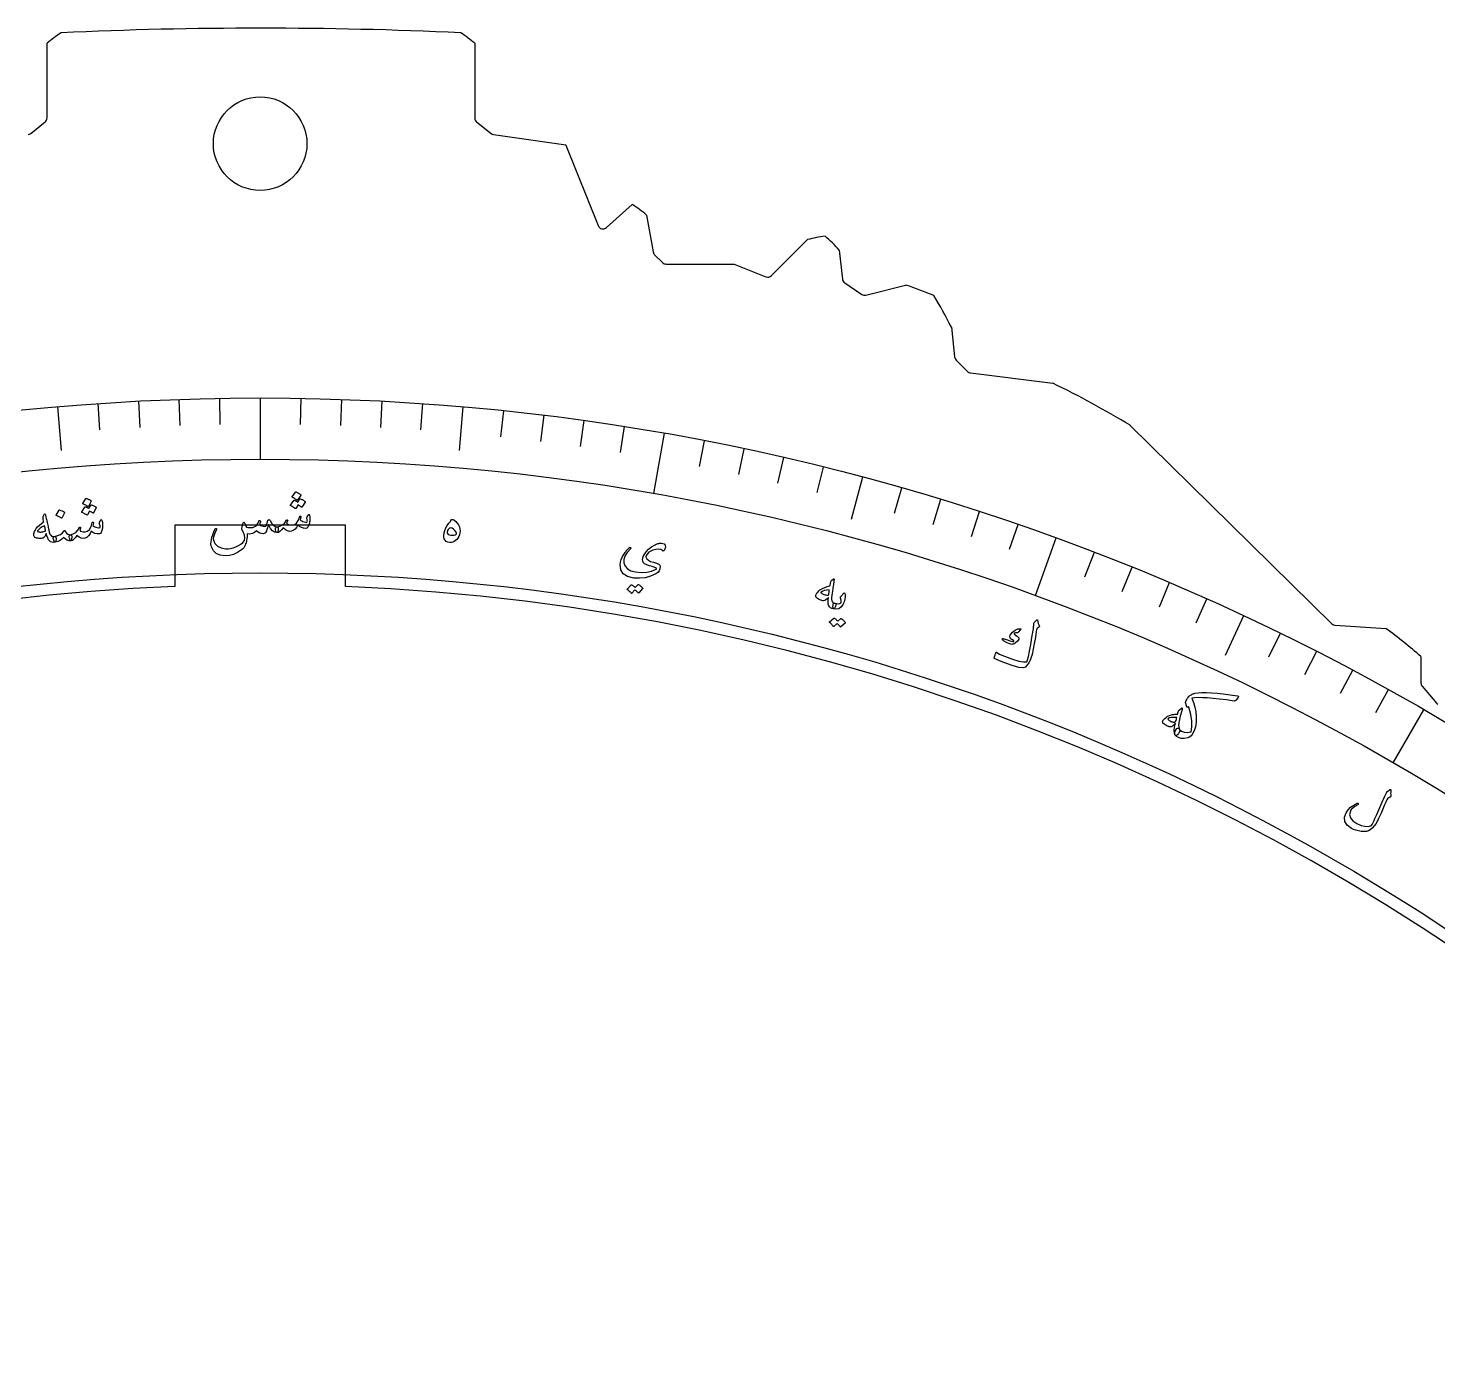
# Model space of a CAD drawing. Header units: millimetres. Extents: x -68 to 68, y -68 to 78.
# Drawn here: x -6.69 to 33.99, y 39.72 to 77.83 of the extents above; entities that cross this region are included whole.
import ezdxf

# ---------------------------------------------------------------- set-up
doc = ezdxf.new("R2010")
doc.units = ezdxf.units.MM
for name, color, linetype in [('CUT_INNER', 6, 'Continuous'), ('CUT_OUTER', 1, 'Continuous'), ('ENGRAVE', 7, 'Continuous'), ('ENGRAVE_FINE', 8, 'Continuous'), ('TEXT', 5, 'Continuous')]:
    doc.layers.add(name, color=color, linetype=linetype)

msp = doc.modelspace()

# ---------------------------------------------------------------- linework, layer by layer
at = {"layer": 'CUT_INNER'}
for points in [[(2.4625, 63.4825), (-2.4625, 63.4825), (-2.4625, 61.7131)], [(2.4625, 61.7131), (2.4625, 63.4825)]]:
    msp.add_lwpolyline(points, dxfattribs=at)
msp.add_circle((0, 74.4952), 1.35, dxfattribs=at)
for centre, radius, start, end in [((0.0001, -0.0002), 61.7624, 92.285139, 12.656461), ((0.0006, 0.0004), 61.7618, 12.656028, 87.715547)]:
    msp.add_arc(centre, radius, start, end, dxfattribs=at)
at = {"layer": 'CUT_OUTER'}
for points in [[(-6.1479, 75.2387), (-6.1479, 77.3876), (-6.1477, 77.3914)], [(6.1923, 77.3914), (6.1925, 77.3876), (6.1925, 75.2387)], [(-6.6215, 74.7873), (-6.2041, 75.1216)], [(6.2487, 75.1216), (6.666, 74.7873)], [(6.7386, 74.7559), (8.8187, 74.4591), (8.8221, 74.4584), (8.8236, 74.4553), (9.7548, 72.1282)], [(9.9937, 72.0719), (10.7412, 72.7362), (10.744, 72.7385)], [(11.1488, 72.4355), (11.1496, 72.4321), (11.3424, 71.3688)], [(14.7586, 70.685), (15.7992, 71.7249), (15.8018, 71.7274)], [(11.3841, 71.2893), (11.6106, 71.0633)], [(16.7115, 71.4237), (16.712, 71.4202), (16.8052, 70.5833)], [(11.7166, 71.0195), (13.674, 71.0195), (13.6775, 71.0193), (13.6808, 71.0181), (14.5969, 70.6518)], [(16.871, 70.4751), (17.3645, 70.1457)], [(17.4842, 70.125), (18.6304, 70.4117), (18.634, 70.4124)], [(19.9488, 69.1989), (19.9494, 69.1953), (20.0444, 68.3407)], [(20.0874, 68.2512), (20.4181, 67.9205)], [(20.5056, 67.8777), (22.8783, 67.5808), (22.8818, 67.5802)], [(25.1072, 66.3665), (25.1098, 66.3642), (30.9341, 60.6398)], [(31.0292, 60.5971), (32.4873, 60.4998), (32.4911, 60.4994)], [(33.5028, 59.6908), (33.5029, 59.6872), (33.5029, 58.9359)], [(33.5377, 58.8399), (33.957, 58.3366), (33.9888, 58.3182)]]:
    msp.add_lwpolyline(points, dxfattribs=at)
for centre, radius, start, end in [((0.0226, -48.6888), 126.5153, 87.388045, 92.611936), ((-3.0181, 73.6409), 4.8848, 123.90469, 129.84369), ((2.6926, 73.1545), 5.4953, 50.44333, 55.71631), ((-6.2979, 75.2387), 0.15, 308.6971, 360), ((6.3424, 75.2387), 0.15, 180, 231.3029), ((-6.7153, 74.9044), 0.15, 278.11991, 308.6971), ((6.7598, 74.9044), 0.15, 231.3029, 261.88009), ((7.8711, 68.4772), 5.1392, 50.37277, 56.01227), ((9.894, 72.184), 0.15, 201.80932, 311.62826), ((17.0803, 66.656), 5.23, 98.50003, 104.14932), ((12.4225, 67.546), 5.782, 42.11697, 47.78867), ((11.49, 71.3955), 0.15, 190.27733, 225.06373), ((11.7166, 71.1695), 0.15, 225.06373, 270), ((14.6526, 70.7911), 0.15, 248.20519, 314.98262), ((16.9543, 70.5999), 0.15, 186.34952, 236.28053), ((16.039, 62.2757), 8.5405, 66.51425, 72.31094), ((17.4478, 70.2705), 0.15, 236.28053, 284.04374), ((10.6854, 64.6406), 10.3242, 26.20062, 31.9811), ((20.1935, 68.3573), 0.15, 186.34485, 225), ((20.5242, 68.0265), 0.15, 225, 262.86714), ((11.0681, 43.2702), 27.0285, 58.70678, 64.0822), ((31.0392, 60.7468), 0.15, 225.49538, 266.18254), ((25.0418, 50.1412), 12.7586, 48.45924, 54.27777), ((33.6529, 58.9359), 0.15, 180, 219.7993)]:
    msp.add_arc(centre, radius, start, end, dxfattribs=at)
at = {"layer": 'ENGRAVE'}
for points in [[(0, 67.1557), (0, 65.3886)], [(-5.853, 66.9002), (-5.743, 65.6428)], [(5.853, 66.9002), (5.743, 65.6428)], [(11.6615, 66.1355), (11.3546, 64.3952)], [(17.3812, 64.8675), (17.0545, 63.6482)], [(22.9686, 63.1058), (22.3642, 61.4452)], [(28.3812, 60.8638), (27.8478, 59.7198)], [(33.5779, 58.1586), (32.6943, 56.6282)]]:
    msp.add_lwpolyline(points, dxfattribs=at)
for radius in [67.1557, 65.3886, 62.1068]:
    msp.add_circle((0, 0), radius, dxfattribs=at)
at = {"layer": 'ENGRAVE_FINE'}
for points in [[(-1.172, 67.1455), (-1.1588, 66.3883)], [(1.172, 67.1455), (1.1588, 66.3883)], [(-4.6845, 66.9922), (-4.6317, 66.2367)], [(-3.5147, 67.0637), (-3.475, 66.3074)], [(-2.3437, 67.1148), (-2.3173, 66.358)], [(2.3437, 67.1148), (2.3173, 66.358)], [(3.5147, 67.0637), (3.475, 66.3074)], [(4.6845, 66.9922), (4.6317, 66.2367)], [(7.0197, 66.7879), (6.9405, 66.0347)], [(8.1842, 66.6552), (8.0919, 65.9035)], [(9.3463, 66.5022), (9.2409, 65.7522)], [(10.5055, 66.329), (10.387, 65.5809)], [(12.8139, 65.9219), (12.6694, 65.1785)], [(13.9625, 65.6882), (13.805, 64.9474)], [(15.1068, 65.4346), (14.9364, 64.6966)], [(16.2464, 65.1609), (16.0632, 64.4261)], [(18.5106, 64.5543), (18.3019, 63.8262)], [(19.6344, 64.2214), (19.413, 63.4971)], [(20.7523, 63.8689), (20.5182, 63.1486)], [(21.8638, 63.497), (21.6172, 62.7809)], [(24.0665, 62.6953), (23.7951, 61.9882)], [(25.157, 62.2657), (24.8733, 61.5635)], [(26.2398, 61.8172), (25.9439, 61.12)], [(27.3147, 61.3498), (27.0067, 60.658)], [(29.4391, 60.3592), (29.1071, 59.6785)], [(30.4881, 59.8362), (30.1442, 59.1614)], [(31.5277, 59.295), (31.1722, 58.6263)], [(32.5578, 58.7357), (32.1906, 58.0733)]]:
    msp.add_lwpolyline(points, dxfattribs=at)
at = {"layer": 'TEXT'}
for points in [[(1.0202, 64.4402), (1.0226, 64.4426), (1.026, 64.4439), (1.0303, 64.4443), (1.0356, 64.4438), (1.0543, 64.4365), (1.0724, 64.4285), (1.0898, 64.4199), (1.1067, 64.4105), (1.1231, 64.4003), (1.1391, 64.3892), (1.1547, 64.3771), (1.1699, 64.3641), (1.1737, 64.3594), (1.1755, 64.355), (1.1754, 64.3509), (1.1734, 64.347), (1.0794, 64.2052), (1.076, 64.2026), (1.0717, 64.2025), (1.0665, 64.2047), (1.0604, 64.2092), (1.0551, 64.2131), (1.0467, 64.2189), (1.0353, 64.2266), (1.0208, 64.2363), (1.003, 64.2479), (0.9816, 64.2615), (0.9567, 64.277), (0.9282, 64.2944), (0.9244, 64.2973), (0.9226, 64.3001), (0.9226, 64.3029), (0.9246, 64.3057)], [(-5.8035, 63.9192), (-5.8013, 63.9218), (-5.7981, 63.9235), (-5.7939, 63.9243), (-5.7886, 63.9244), (-5.7504, 63.9129), (-5.7141, 63.8979), (-5.6796, 63.8794), (-5.6469, 63.8574), (-5.6437, 63.8539), (-5.642, 63.8503), (-5.642, 63.8465), (-5.6437, 63.8425), (-5.7199, 63.6917), (-5.7229, 63.688), (-5.7271, 63.6868), (-5.7325, 63.6881), (-5.739, 63.6919), (-5.7446, 63.6952), (-5.7535, 63.7001), (-5.7657, 63.7065), (-5.7811, 63.7146), (-5.7999, 63.7243), (-5.8225, 63.7355), (-5.8488, 63.7483), (-5.8789, 63.7626), (-5.8829, 63.765), (-5.8851, 63.7677), (-5.8854, 63.7705), (-5.8837, 63.7735)], [(-4.8883, 64.0658), (-4.8861, 64.0683), (-4.8829, 64.07), (-4.8787, 64.0708), (-4.8734, 64.0707), (-4.8542, 64.0652), (-4.8355, 64.0589), (-4.8173, 64.0519), (-4.7997, 64.0441), (-4.7825, 64.0354), (-4.7656, 64.0258), (-4.749, 64.0152), (-4.7327, 64.0036), (-4.7294, 64), (-4.7278, 63.9959), (-4.7279, 63.9916), (-4.7295, 63.9868), (-4.8099, 63.8369), (-4.8122, 63.8349), (-4.8159, 63.8346), (-4.8209, 63.8361), (-4.8272, 63.8394), (-4.8314, 63.8417), (-4.8379, 63.8452), (-4.8468, 63.85), (-4.858, 63.856), (-4.8716, 63.8631), (-4.8875, 63.8713), (-4.9058, 63.8804), (-4.9264, 63.8905), (-4.9846, 63.78), (-4.9877, 63.7771), (-4.9919, 63.7766), (-4.9973, 63.7783), (-5.0038, 63.7823), (-5.0094, 63.7856), (-5.0182, 63.7906), (-5.0303, 63.7972), (-5.0456, 63.8055), (-5.0644, 63.8154), (-5.0868, 63.8268), (-5.113, 63.8399), (-5.1429, 63.8545), (-5.1461, 63.8571), (-5.1476, 63.8598), (-5.1475, 63.8627), (-5.1457, 63.8657), (-5.0636, 64.0086), (-5.0614, 64.0111), (-5.0582, 64.0128), (-5.0539, 64.0136), (-5.0487, 64.0136), (-5.0351, 64.0097), (-5.0215, 64.0055), (-5.0081, 64.0009), (-4.9947, 63.996), (-4.9816, 63.9906), (-4.9688, 63.9845), (-4.9563, 63.9779), (-4.9441, 63.9706)], [(-5.0348, 64.2514), (-5.0326, 64.2539), (-5.0294, 64.2556), (-5.0251, 64.2564), (-5.0199, 64.2563), (-5.0005, 64.2508), (-4.9818, 64.2446), (-4.9636, 64.2376), (-4.9459, 64.2299), (-4.9286, 64.2212), (-4.9117, 64.2117), (-4.895, 64.2011), (-4.8786, 64.1896), (-4.8745, 64.1853), (-4.8722, 64.1811), (-4.8719, 64.1769), (-4.8735, 64.1729), (-4.9538, 64.0229), (-4.957, 64.02), (-4.9612, 64.0194), (-4.9666, 64.0212), (-4.9731, 64.0251), (-4.9788, 64.0285), (-4.9876, 64.0335), (-4.9997, 64.0401), (-5.0151, 64.0484), (-5.0339, 64.0583), (-5.0565, 64.0698), (-5.0827, 64.0828), (-5.1127, 64.0975), (-5.1167, 64.1), (-5.1189, 64.1027), (-5.1191, 64.1055), (-5.1174, 64.1085)], [(1.1486, 64.2417), (1.151, 64.244), (1.1544, 64.2454), (1.1587, 64.2458), (1.1639, 64.2452), (1.1826, 64.2379), (1.2006, 64.2299), (1.218, 64.2212), (1.2348, 64.2118), (1.2511, 64.2016), (1.267, 64.1904), (1.2826, 64.1783), (1.2977, 64.1652), (1.3006, 64.1613), (1.3018, 64.1571), (1.3014, 64.1528), (1.2993, 64.1482), (1.2052, 64.0065), (1.2027, 64.0047), (1.199, 64.0048), (1.1942, 64.0068), (1.1882, 64.0106), (1.1843, 64.0133), (1.1781, 64.0174), (1.1697, 64.023), (1.1591, 64.0301), (1.1462, 64.0384), (1.1311, 64.048), (1.1138, 64.0588), (1.0942, 64.0708), (1.026, 63.9662), (1.0226, 63.9637), (1.0183, 63.9635), (1.0132, 63.9657), (1.0071, 63.9703), (1.0018, 63.9742), (0.9934, 63.98), (0.9821, 63.9877), (0.9676, 63.9974), (0.9498, 64.009), (0.9286, 64.0225), (0.9037, 64.0379), (0.8753, 64.0553), (0.8724, 64.0582), (0.8711, 64.0611), (0.8715, 64.0639), (0.8736, 64.0667), (0.9688, 64.2013), (0.9712, 64.2036), (0.9746, 64.2049), (0.9788, 64.2053), (0.9841, 64.2048), (0.9973, 64.1997), (1.0104, 64.1942), (1.0233, 64.1884), (1.0361, 64.1823), (1.0487, 64.1756), (1.0609, 64.1684), (1.0727, 64.1606), (1.0842, 64.1522)], [(-6.2296, 63.7956), (-6.2196, 63.8085), (-6.211, 63.8107), (-6.2037, 63.8024), (-6.1978, 63.7836), (-6.1954, 63.7721), (-6.1918, 63.7562), (-6.1871, 63.7359), (-6.1813, 63.7112), (-6.1744, 63.6819), (-6.1665, 63.6477), (-6.1577, 63.6086), (-6.148, 63.5646), (-6.1384, 63.5213), (-6.1298, 63.4826), (-6.1223, 63.4485), (-6.1158, 63.4188), (-6.1104, 63.3938), (-6.106, 63.3735), (-6.1027, 63.358), (-6.1004, 63.3473), (-6.0842, 63.2797), (-6.0652, 63.2278), (-6.0436, 63.1916), (-6.0191, 63.1711), (-6.0026, 63.1638), (-5.9831, 63.1598), (-5.9606, 63.1592), (-5.9351, 63.162), (-5.9197, 63.1609), (-5.9074, 63.1546), (-5.8982, 63.143), (-5.892, 63.1262), (-5.8884, 63.1056), (-5.8872, 63.0845), (-5.8882, 63.0629), (-5.8916, 63.0409), (-5.8968, 63.0219), (-5.9031, 63.0076), (-5.9106, 62.9979), (-5.9192, 62.9928), (-5.9682, 62.9887), (-6.0112, 62.9936), (-6.0482, 63.0076), (-6.0794, 63.0307), (-6.1071, 63.0663), (-6.1318, 63.1143), (-6.1536, 63.1746), (-6.1723, 63.2474), (-6.1944, 63.1998), (-6.2178, 63.1618), (-6.2427, 63.1334), (-6.269, 63.1145), (-6.291, 63.1065), (-6.3173, 63.1017), (-6.348, 63.0999), (-6.383, 63.1012), (-6.4202, 63.1057), (-6.4518, 63.1122), (-6.4776, 63.1208), (-6.4977, 63.1313), (-6.5145, 63.1451), (-6.5263, 63.1601), (-6.5329, 63.1764), (-6.5345, 63.1939), (-6.5324, 63.2162), (-6.5275, 63.2411), (-6.5198, 63.2687), (-6.5093, 63.299), (-6.4972, 63.3295), (-6.4864, 63.354), (-6.4769, 63.3724), (-6.4687, 63.3847), (-6.4212, 63.4365), (-6.3686, 63.4859), (-6.311, 63.5329), (-6.2483, 63.5776), (-6.2543, 63.6134), (-6.2591, 63.6443), (-6.2628, 63.6704), (-6.2652, 63.6916), (-6.2659, 63.7096), (-6.2643, 63.7258), (-6.2604, 63.7405), (-6.2541, 63.7534)], [(-4.594, 63.6428), (-4.5901, 63.6459), (-4.5852, 63.6453), (-4.5793, 63.641), (-4.5724, 63.633), (-4.5647, 63.6191), (-4.5581, 63.599), (-4.5528, 63.5726), (-4.5487, 63.54), (-4.5454, 63.5029), (-4.5448, 63.4665), (-4.5469, 63.4308), (-4.5516, 63.396), (-4.5677, 63.3276), (-4.5875, 63.2779), (-4.6109, 63.2469), (-4.6381, 63.2345), (-4.7044, 63.2335), (-4.7668, 63.2462), (-4.8253, 63.2727), (-4.88, 63.3128), (-4.9098, 63.2406), (-4.9473, 63.1831), (-4.9925, 63.1404), (-5.0454, 63.1124), (-5.1025, 63.1026), (-5.1618, 63.1124), (-5.2236, 63.1419), (-5.2877, 63.1911), (-5.3307, 63.1253), (-5.3743, 63.0772), (-5.4183, 63.0468), (-5.4629, 63.034), (-5.4725, 63.0384), (-5.4825, 63.0532), (-5.4929, 63.0783), (-5.5038, 63.1139), (-5.5097, 63.1493), (-5.5074, 63.1761), (-5.4966, 63.1941), (-5.4776, 63.2033), (-5.3928, 63.2304), (-5.3202, 63.275), (-5.2599, 63.3372), (-5.2119, 63.4171), (-5.2093, 63.4214), (-5.2063, 63.4246), (-5.2031, 63.4267), (-5.1995, 63.4276), (-5.1949, 63.4275), (-5.1908, 63.4264), (-5.1871, 63.4243), (-5.1838, 63.4213), (-5.1812, 63.4113), (-5.1839, 63.3938), (-5.1919, 63.3688), (-5.2052, 63.3362), (-5.1824, 63.3138), (-5.1487, 63.2987), (-5.104, 63.2908), (-5.0483, 63.2902), (-4.9806, 63.3101), (-4.924, 63.362), (-4.8785, 63.4458), (-4.8442, 63.5617), (-4.8425, 63.5676), (-4.8402, 63.572), (-4.8373, 63.5747), (-4.8339, 63.5758), (-4.8285, 63.5757), (-4.8238, 63.5746), (-4.8197, 63.5726), (-4.8163, 63.5695), (-4.8136, 63.565), (-4.8118, 63.5604), (-4.811, 63.5557), (-4.8111, 63.551), (-4.824, 63.4705), (-4.8005, 63.4526), (-4.7727, 63.4374), (-4.7406, 63.4249), (-4.7043, 63.4151), (-4.6693, 63.4095), (-4.6429, 63.4097), (-4.6252, 63.4156), (-4.6163, 63.4273), (-4.6143, 63.4442), (-4.6178, 63.4678), (-4.6268, 63.4982), (-4.6412, 63.5352), (-4.64, 63.5461), (-4.6317, 63.5676), (-4.6164, 63.5998), (-4.594, 63.6428)], [(0.2218, 63.6154), (0.2255, 63.6249), (0.2308, 63.6328), (0.2378, 63.6391), (0.2464, 63.6436), (0.2577, 63.6454), (0.2686, 63.6412), (0.2793, 63.6311), (0.2898, 63.6151), (0.3361, 63.5374), (0.3833, 63.482), (0.4316, 63.449), (0.481, 63.4384), (0.5047, 63.4323), (0.5193, 63.4126), (0.5249, 63.3793), (0.5215, 63.3324), (0.5152, 63.3043), (0.5061, 63.2843), (0.4943, 63.2724), (0.4797, 63.2685), (0.4135, 63.2823), (0.3537, 63.3227), (0.3004, 63.3896), (0.2534, 63.4831), (0.2495, 63.4915), (0.2454, 63.494), (0.241, 63.4906), (0.2364, 63.4813), (0.2142, 63.4118), (0.195, 63.3559), (0.1791, 63.3137), (0.1662, 63.2852), (0.1533, 63.2646), (0.1375, 63.2499), (0.1186, 63.2411), (0.0966, 63.2381), (0.0432, 63.2428), (-0.0084, 63.2585), (-0.0582, 63.2853), (-0.1062, 63.3231), (-0.1601, 63.2755), (-0.2224, 63.2444), (-0.2932, 63.2298), (-0.3724, 63.2315), (-0.3747, 63.1819), (-0.3784, 63.1351), (-0.3835, 63.0912), (-0.3901, 63.0501), (-0.398, 63.0117), (-0.4074, 62.9759), (-0.4181, 62.9427), (-0.4303, 62.912), (-0.4501, 62.8712), (-0.4745, 62.8339), (-0.5036, 62.8), (-0.5374, 62.7696), (-0.6486, 62.6954), (-0.764, 62.6427), (-0.8837, 62.6114), (-1.0078, 62.6015), (-1.1505, 62.6192), (-1.2647, 62.6681), (-1.3503, 62.7483), (-1.4075, 62.86), (-1.4166, 62.8996), (-1.4198, 62.9471), (-1.4171, 63.0025), (-1.4084, 63.0658), (-1.3926, 63.1357), (-1.3685, 63.2107), (-1.3359, 63.2908), (-1.2949, 63.376), (-1.2912, 63.3819), (-1.2871, 63.3861), (-1.2828, 63.3887), (-1.2783, 63.3896), (-1.2721, 63.3891), (-1.2669, 63.3874), (-1.2626, 63.3846), (-1.2593, 63.3805), (-1.2571, 63.3757), (-1.2563, 63.3707), (-1.2569, 63.3653), (-1.2589, 63.3598), (-1.3065, 63.2574), (-1.3372, 63.1717), (-1.351, 63.1026), (-1.3482, 63.0501), (-1.3052, 62.9531), (-1.2316, 62.8797), (-1.1273, 62.83), (-0.9924, 62.8037), (-0.9259, 62.8022), (-0.8551, 62.8105), (-0.7799, 62.8287), (-0.7004, 62.8568), (-0.6208, 62.8939), (-0.5528, 62.9375), (-0.4965, 62.9875), (-0.4518, 63.044), (-0.4412, 63.1189), (-0.4496, 63.196), (-0.477, 63.2754), (-0.5236, 63.3569), (-0.5282, 63.3662), (-0.5308, 63.3752), (-0.5312, 63.3841), (-0.5295, 63.3927), (-0.4875, 63.5497), (-0.4814, 63.5639), (-0.4744, 63.5706), (-0.4664, 63.5697), (-0.4574, 63.5613), (-0.4452, 63.5385), (-0.4335, 63.5133), (-0.4222, 63.4858), (-0.4114, 63.4559), (-0.3917, 63.4304), (-0.3519, 63.4161), (-0.2919, 63.413), (-0.2117, 63.421), (-0.1683, 63.4335), (-0.1304, 63.4557), (-0.0978, 63.4875), (-0.0707, 63.5289), (-0.067, 63.5348), (-0.0636, 63.5409), (-0.0605, 63.5475), (-0.0575, 63.5544), (-0.0547, 63.5615), (-0.0519, 63.5688), (-0.049, 63.5762), (-0.0462, 63.5837), (-0.0405, 63.5978), (-0.0344, 63.6082), (-0.0282, 63.6148), (-0.0217, 63.6177), (-0.016, 63.6178), (-0.0104, 63.6163), (-0.0047, 63.6131), (0.0009, 63.6082), (0.0057, 63.6032), (0.0085, 63.5974), (0.0094, 63.5909), (0.0085, 63.5837), (-0.0104, 63.5289), (-0.0127, 63.5123), (-0.0104, 63.4983), (-0.0033, 63.4868), (0.0085, 63.478), (0.0455, 63.4611), (0.0833, 63.452), (0.1218, 63.4506), (0.161, 63.457), (0.174, 63.469), (0.1884, 63.4994), (0.2044, 63.5482), (0.2218, 63.6154)], [(1.4019, 63.7929), (1.4061, 63.7957), (1.411, 63.7946), (1.4164, 63.7898), (1.4225, 63.7812), (1.4289, 63.7666), (1.4335, 63.746), (1.4364, 63.7192), (1.4374, 63.6864), (1.4371, 63.6491), (1.4343, 63.6128), (1.4289, 63.5775), (1.421, 63.5433), (1.3985, 63.4767), (1.3742, 63.4291), (1.3479, 63.4004), (1.3197, 63.3906), (1.2536, 63.3959), (1.1927, 63.4144), (1.1369, 63.4462), (1.0862, 63.4913), (1.0497, 63.4222), (1.007, 63.3685), (0.958, 63.3302), (0.9027, 63.3073), (0.845, 63.3029), (0.7868, 63.3183), (0.7281, 63.3534), (0.6689, 63.4084), (0.6198, 63.3469), (0.572, 63.3031), (0.5253, 63.277), (0.4797, 63.2685), (0.4706, 63.2738), (0.462, 63.2894), (0.454, 63.3154), (0.4465, 63.3518), (0.4439, 63.3877), (0.4488, 63.4141), (0.4611, 63.431), (0.481, 63.4384), (0.568, 63.4574), (0.6444, 63.495), (0.7102, 63.5513), (0.7656, 63.6263), (0.7686, 63.6304), (0.7718, 63.6333), (0.7753, 63.635), (0.7789, 63.6356), (0.7834, 63.635), (0.7874, 63.6336), (0.7909, 63.6312), (0.794, 63.6278), (0.7956, 63.6177), (0.7912, 63.6005), (0.7809, 63.5763), (0.7646, 63.5451), (0.7852, 63.5207), (0.8174, 63.5024), (0.8611, 63.4904), (0.9165, 63.4846), (0.9858, 63.4981), (1.047, 63.5444), (1.1002, 63.6236), (1.1453, 63.7358), (1.1475, 63.7415), (1.1502, 63.7456), (1.1533, 63.748), (1.1568, 63.7488), (1.1622, 63.7482), (1.1667, 63.7467), (1.1706, 63.7443), (1.1737, 63.7409), (1.176, 63.7361), (1.1773, 63.7314), (1.1777, 63.7267), (1.1772, 63.722), (1.1568, 63.643), (1.1785, 63.623), (1.2047, 63.6053), (1.2355, 63.5899), (1.2707, 63.5767), (1.3051, 63.5678), (1.3314, 63.5655), (1.3495, 63.5697), (1.3595, 63.5805), (1.3631, 63.5972), (1.3618, 63.621), (1.3557, 63.6521), (1.3448, 63.6903), (1.3471, 63.701), (1.3573, 63.7217), (1.3756, 63.7523), (1.4019, 63.7929)], [(5.518, 63.647), (5.5348, 63.653), (5.5532, 63.6529), (5.5733, 63.6468), (5.5949, 63.6346), (5.6476, 63.5923), (5.6911, 63.5455), (5.7253, 63.4943), (5.7503, 63.4388), (5.7659, 63.3818), (5.7717, 63.3245), (5.7678, 63.2669), (5.7541, 63.2091), (5.7341, 63.157), (5.7089, 63.1113), (5.6783, 63.072), (5.6425, 63.0391), (5.6031, 63.0136), (5.5619, 62.9965), (5.5188, 62.9878), (5.474, 62.9876), (5.4162, 62.9969), (5.3701, 63.0174), (5.3359, 63.0492), (5.3134, 63.0923), (5.302, 63.1433), (5.3012, 63.2008), (5.3112, 63.2647), (5.3319, 63.3351), (5.362, 63.4074), (5.4001, 63.4752), (5.4462, 63.5385), (5.5004, 63.5974), (5.5023, 63.6002), (5.5039, 63.6051), (5.5052, 63.6122), (5.5062, 63.6215), (5.5077, 63.6315), (5.5101, 63.6391), (5.5136, 63.6443), (5.518, 63.647)], [(-6.2238, 63.4642), (-6.2898, 63.4342), (-6.3448, 63.3996), (-6.3888, 63.3607), (-6.422, 63.3174), (-6.4239, 63.3117), (-6.4233, 63.3068), (-6.4201, 63.3026), (-6.4144, 63.2992), (-6.394, 63.2928), (-6.3721, 63.2885), (-6.3487, 63.2864), (-6.324, 63.2864), (-6.2978, 63.2886), (-6.2701, 63.293), (-6.241, 63.2995), (-6.2104, 63.3081), (-6.2058, 63.3101), (-6.201, 63.3133), (-6.1961, 63.3177), (-6.191, 63.3233), (-6.1937, 63.3386), (-6.1967, 63.3545), (-6.2002, 63.3711), (-6.2041, 63.3884), (-6.2084, 63.4064), (-6.2131, 63.425), (-6.2183, 63.4443), (-6.2238, 63.4642)], [(-5.4776, 63.2033), (-5.4623, 63.1998), (-5.451, 63.1957), (-5.4436, 63.191), (-5.4402, 63.1857), (-5.4381, 63.1773), (-5.4367, 63.167), (-5.4361, 63.1548), (-5.4363, 63.1405), (-5.4395, 63.0947), (-5.4451, 63.0616), (-5.4529, 63.0414), (-5.4629, 63.034), (-5.5141, 63.0368), (-5.5665, 63.0539), (-5.6202, 63.0852), (-5.6752, 63.1309), (-5.7193, 63.0806), (-5.7746, 63.0408), (-5.8412, 63.0116), (-5.9192, 62.9928), (-5.9279, 62.9938), (-5.9353, 62.9984), (-5.9413, 63.0067), (-5.9461, 63.0187), (-5.9686, 63.0963), (-5.971, 63.1049), (-5.9712, 63.1145), (-5.9691, 63.125), (-5.9648, 63.1364), (-5.9594, 63.1455), (-5.9526, 63.1527), (-5.9445, 63.1583), (-5.9351, 63.162), (-5.8417, 63.1849), (-5.7662, 63.2174), (-5.7086, 63.2596), (-5.6687, 63.3115), (-5.6642, 63.3186), (-5.6585, 63.3238), (-5.6517, 63.3273), (-5.6438, 63.3289), (-5.6363, 63.3285), (-5.6307, 63.3258), (-5.6271, 63.3208), (-5.6254, 63.3135), (-5.6245, 63.3065), (-5.6233, 63.3004), (-5.6216, 63.2954), (-5.6196, 63.2913), (-5.5847, 63.2561), (-5.5494, 63.2297), (-5.5137, 63.2121), (-5.4776, 63.2033)], [(5.6612, 63.2269), (5.6699, 63.2361), (5.6721, 63.2487), (5.6677, 63.2647), (5.6568, 63.2842), (5.6175, 63.3355), (5.578, 63.3727), (5.5385, 63.3956), (5.4988, 63.4042), (5.4795, 63.4025), (5.4609, 63.3938), (5.4433, 63.3781), (5.4264, 63.3555), (5.4123, 63.3308), (5.403, 63.3087), (5.3984, 63.2893), (5.3985, 63.2726), (5.409, 63.2411), (5.4297, 63.2174), (5.4605, 63.2016), (5.5013, 63.1937), (5.5472, 63.1926), (5.5891, 63.1978), (5.6271, 63.2092), (5.6612, 63.2269)], [(11.6197, 62.7472), (11.5631, 62.7784), (11.496, 62.7916), (11.4183, 62.7867), (11.3302, 62.7637), (11.2722, 62.737), (11.2215, 62.7017), (11.1783, 62.6579), (11.1425, 62.6055), (11.1379, 62.5946), (11.1356, 62.5828), (11.1355, 62.5701), (11.1376, 62.5565), (11.16, 62.5116), (11.204, 62.4728), (11.2696, 62.4401), (11.3569, 62.4135), (11.4431, 62.388), (11.5038, 62.3592), (11.539, 62.3271), (11.5488, 62.2919), (11.5379, 62.2238), (11.5135, 62.1659), (11.4755, 62.1182), (11.4239, 62.0807), (11.2696, 62.0114), (11.1111, 61.9682), (10.9484, 61.951), (10.7812, 61.9599), (10.6045, 62.0033), (10.4798, 62.0805), (10.407, 62.1918), (10.3863, 62.3374), (10.3963, 62.4137), (10.421, 62.4943), (10.4602, 62.5791), (10.514, 62.6682), (10.5317, 62.6925), (10.5495, 62.7158), (10.5676, 62.7382), (10.5858, 62.7595), (10.6044, 62.7799), (10.6235, 62.7995), (10.643, 62.8184), (10.663, 62.8364), (10.6734, 62.8435), (10.6819, 62.8457), (10.6886, 62.8428), (10.6935, 62.8351), (10.6955, 62.8261), (10.6948, 62.8176), (10.6917, 62.8095), (10.6859, 62.8019), (10.5885, 62.6915), (10.5244, 62.588), (10.4936, 62.4912), (10.4959, 62.4013), (10.5348, 62.3005), (10.6035, 62.2223), (10.702, 62.1666), (10.8304, 62.1334), (10.9995, 62.1174), (11.1559, 62.1251), (11.2997, 62.1566), (11.4308, 62.2119), (11.4391, 62.2171), (11.4429, 62.2231), (11.4424, 62.2299), (11.4375, 62.2375), (11.4149, 62.2542), (11.3737, 62.2723), (11.3139, 62.2918), (11.2354, 62.3127), (11.1562, 62.3372), (11.0977, 62.3671), (11.0599, 62.4023), (11.0429, 62.443), (11.0395, 62.4878), (11.0445, 62.5333), (11.0577, 62.5795), (11.0791, 62.6264), (11.1377, 62.7155), (11.2112, 62.7941), (11.2995, 62.8621), (11.4027, 62.9194), (11.4297, 62.9325), (11.4557, 62.9433), (11.4806, 62.952), (11.5043, 62.9585), (11.5268, 62.9628), (11.548, 62.9653), (11.5679, 62.9659), (11.5865, 62.9645), (11.6565, 62.9447), (11.6944, 62.9057), (11.7002, 62.8473), (11.674, 62.7698), (11.6614, 62.7499), (11.6481, 62.7395), (11.6342, 62.7386), (11.6197, 62.7472)], [(16.5377, 61.929), (16.5515, 61.9375), (16.5604, 61.9366), (16.5643, 61.9262), (16.5632, 61.9065), (16.5614, 61.8949), (16.5592, 61.8787), (16.5565, 61.8581), (16.5533, 61.8329), (16.5495, 61.803), (16.5449, 61.7683), (16.5394, 61.7286), (16.5331, 61.684), (16.5269, 61.6401), (16.5213, 61.6009), (16.5164, 61.5662), (16.5121, 61.5362), (16.5084, 61.5108), (16.5054, 61.4903), (16.5031, 61.4746), (16.5014, 61.4638), (16.4929, 61.3948), (16.4925, 61.3396), (16.5001, 61.2981), (16.5158, 61.2703), (16.5287, 61.2576), (16.5456, 61.2471), (16.5665, 61.2386), (16.5913, 61.2323), (16.6053, 61.2259), (16.6146, 61.2157), (16.6192, 61.2016), (16.6191, 61.1837), (16.6152, 61.1631), (16.609, 61.1429), (16.6004, 61.1231), (16.5895, 61.1036), (16.578, 61.0877), (16.5671, 61.0765), (16.5567, 61.07), (16.5469, 61.0683), (16.4995, 61.0816), (16.461, 61.1013), (16.4312, 61.1274), (16.4101, 61.1599), (16.3966, 61.203), (16.3903, 61.2566), (16.3911, 61.3207), (16.3991, 61.3954), (16.3617, 61.3586), (16.3264, 61.3313), (16.2932, 61.3134), (16.262, 61.3049), (16.2385, 61.3052), (16.2122, 61.3098), (16.1828, 61.3189), (16.1505, 61.3324), (16.1172, 61.3497), (16.09, 61.3669), (16.0688, 61.3839), (16.0536, 61.4008), (16.0427, 61.4196), (16.037, 61.4378), (16.0365, 61.4554), (16.0411, 61.4723), (16.0509, 61.4925), (16.0642, 61.5141), (16.0811, 61.5373), (16.1016, 61.5619), (16.1236, 61.5863), (16.1423, 61.6054), (16.1576, 61.6193), (16.1697, 61.628), (16.2323, 61.6598), (16.2989, 61.6877), (16.3693, 61.7115), (16.4437, 61.7313), (16.4506, 61.7669), (16.457, 61.7976), (16.4627, 61.8233), (16.4678, 61.844), (16.4735, 61.8611), (16.4807, 61.8758), (16.4895, 61.8881), (16.4999, 61.898)], [(10.9085, 61.7689), (10.9112, 61.7708), (10.9147, 61.7716), (10.9189, 61.7714), (10.9239, 61.77), (10.9407, 61.76), (10.9568, 61.7493), (10.9722, 61.7381), (10.987, 61.7262), (11.0011, 61.7136), (11.0147, 61.7002), (11.0278, 61.6859), (11.0403, 61.6707), (11.0425, 61.6663), (11.043, 61.662), (11.0419, 61.6578), (11.0392, 61.6536), (10.9262, 61.528), (10.9235, 61.5266), (10.92, 61.5272), (10.9156, 61.5299), (10.9105, 61.5347), (10.9071, 61.5388), (10.9014, 61.5447), (10.8935, 61.5522), (10.8832, 61.5615), (10.8706, 61.5727), (10.8555, 61.5858), (10.8379, 61.601), (10.8178, 61.6181), (10.7292, 61.5205), (10.7254, 61.5177), (10.7212, 61.5176), (10.7164, 61.5202), (10.7113, 61.5256), (10.7068, 61.5302), (10.6996, 61.5372), (10.6899, 61.5465), (10.6774, 61.5583), (10.6621, 61.5724), (10.6437, 61.589), (10.6222, 61.6081), (10.5975, 61.6296), (10.5951, 61.6328), (10.5944, 61.6358), (10.5952, 61.6386), (10.5976, 61.641), (10.7108, 61.7613), (10.7135, 61.7633), (10.7169, 61.7641), (10.7211, 61.7639), (10.7261, 61.7625), (10.7405, 61.7548), (10.7544, 61.7463), (10.7677, 61.7371), (10.7803, 61.7272), (10.7924, 61.7166), (10.8039, 61.7056), (10.8149, 61.694), (10.8252, 61.682)], [(16.4269, 61.6166), (16.3546, 61.6115), (16.2909, 61.5985), (16.236, 61.5775), (16.1898, 61.5485), (16.186, 61.5439), (16.1849, 61.5391), (16.1864, 61.5341), (16.1905, 61.5288), (16.2074, 61.5157), (16.2264, 61.504), (16.2475, 61.4938), (16.2707, 61.4852), (16.2961, 61.4781), (16.3235, 61.4724), (16.353, 61.4683), (16.3847, 61.4657), (16.3897, 61.4659), (16.3953, 61.4672), (16.4015, 61.4696), (16.4081, 61.4731), (16.411, 61.4883), (16.4138, 61.5043), (16.4164, 61.5211), (16.4188, 61.5386), (16.4211, 61.557), (16.4232, 61.5761), (16.4251, 61.5959), (16.4269, 61.6166)], [(16.7604, 61.423), (16.8424, 61.5219), (16.8533, 61.5323), (16.8625, 61.5345), (16.87, 61.5287), (16.8757, 61.5148), (16.8827, 61.4758), (16.8856, 61.4364), (16.8844, 61.3966), (16.8792, 61.3562), (16.8698, 61.3152), (16.8559, 61.2733), (16.8377, 61.2305), (16.815, 61.1869), (16.7636, 61.1171), (16.7017, 61.0741), (16.6295, 61.0578), (16.5469, 61.0683), (16.5393, 61.0766), (16.5346, 61.0965), (16.5328, 61.1282), (16.5339, 61.1715), (16.537, 61.194), (16.5424, 61.2118), (16.5501, 61.2247), (16.5603, 61.2328), (16.5672, 61.2351), (16.5747, 61.2358), (16.5827, 61.2348), (16.5913, 61.2323), (16.642, 61.2202), (16.6885, 61.2186), (16.7308, 61.2273), (16.7689, 61.2465), (16.7709, 61.2483), (16.7721, 61.251), (16.7726, 61.2547), (16.7724, 61.2592), (16.7723, 61.2869), (16.7689, 61.316), (16.7622, 61.3464), (16.7521, 61.3783), (16.7492, 61.3901), (16.7497, 61.4015), (16.7534, 61.4124), (16.7604, 61.423)], [(16.76, 60.7889), (16.7629, 60.7905), (16.7664, 60.791), (16.7706, 60.7904), (16.7754, 60.7885), (16.7913, 60.7769), (16.8065, 60.7648), (16.8209, 60.7521), (16.8345, 60.7389), (16.8474, 60.725), (16.8598, 60.7103), (16.8716, 60.6948), (16.8827, 60.6785), (16.8845, 60.6739), (16.8846, 60.6696), (16.8831, 60.6655), (16.88, 60.6616), (16.7553, 60.5473), (16.7524, 60.5461), (16.7489, 60.5471), (16.7448, 60.5502), (16.7401, 60.5554), (16.7371, 60.5599), (16.732, 60.5662), (16.7247, 60.5746), (16.7153, 60.5848), (16.7037, 60.5971), (16.6899, 60.6116), (16.6737, 60.6284), (16.6552, 60.6474), (16.5574, 60.5587), (16.5534, 60.5562), (16.5491, 60.5565), (16.5446, 60.5596), (16.5399, 60.5654), (16.5359, 60.5704), (16.5294, 60.5781), (16.5205, 60.5883), (16.5091, 60.6012), (16.4951, 60.6167), (16.4783, 60.635), (16.4585, 60.6561), (16.4358, 60.6798), (16.4337, 60.6833), (16.4332, 60.6864), (16.4343, 60.689), (16.437, 60.6912), (16.5614, 60.8002), (16.5643, 60.8019), (16.5678, 60.8024), (16.572, 60.8017), (16.5768, 60.7999), (16.5906, 60.7909), (16.6037, 60.7811), (16.6161, 60.7707), (16.6278, 60.7596), (16.6389, 60.7479), (16.6494, 60.7358), (16.6593, 60.7233), (16.6686, 60.7103)], [(22.4396, 60.7337), (22.4427, 60.711), (22.4466, 60.6891), (22.4513, 60.6681), (22.4569, 60.6478), (22.4634, 60.6284), (22.4709, 60.6097), (22.4795, 60.5917), (22.489, 60.5745), (22.4919, 60.5657), (22.4908, 60.5572), (22.4857, 60.5489), (22.4766, 60.5409), (22.4245, 60.4998), (22.4193, 60.4952), (22.4152, 60.4911), (22.4124, 60.4877), (22.4108, 60.4847), (22.387, 60.3303), (22.3645, 60.1911), (22.3431, 60.0671), (22.3231, 59.9585), (22.3043, 59.8652), (22.2867, 59.7874), (22.2703, 59.7252), (22.2552, 59.6785), (22.2229, 59.5919), (22.2111, 59.565), (22.1979, 59.5385), (22.1834, 59.5123), (22.1675, 59.4866), (22.1502, 59.4613), (22.1312, 59.4364), (22.1107, 59.412), (22.0887, 59.388), (22.02, 59.3658), (21.8926, 59.3806), (21.7062, 59.4321), (21.4606, 59.5196), (21.3849, 59.5498), (21.3156, 59.5797), (21.2526, 59.6092), (21.1959, 59.6383), (21.1914, 59.6426), (21.1887, 59.6474), (21.188, 59.6528), (21.1892, 59.6588), (21.1973, 59.6866), (21.2048, 59.7118), (21.2118, 59.7345), (21.2183, 59.7546), (21.2243, 59.7724), (21.2299, 59.788), (21.2352, 59.8016), (21.24, 59.813), (21.2431, 59.8193), (21.2468, 59.8221), (21.2509, 59.8215), (21.2556, 59.8175), (21.2926, 59.7902), (21.3428, 59.7619), (21.406, 59.7326), (21.4824, 59.7023), (21.7132, 59.6189), (21.8974, 59.5639), (22.0354, 59.5378), (22.1274, 59.5408), (22.1473, 59.5947), (22.1727, 59.6967), (22.2036, 59.8467), (22.2397, 60.0448), (22.2741, 60.2438), (22.2995, 60.3946), (22.3158, 60.4971), (22.3232, 60.5513), (22.3247, 60.5663), (22.3262, 60.5804), (22.3276, 60.5935), (22.3289, 60.6056), (22.33, 60.6166), (22.3309, 60.6264), (22.3317, 60.6351), (22.3323, 60.6425), (22.3345, 60.6584), (22.3393, 60.6726), (22.3464, 60.6852), (22.3561, 60.6961), (22.4151, 60.7508), (22.4196, 60.7543), (22.4238, 60.7562), (22.4276, 60.7564), (22.431, 60.755), (22.4344, 60.7511), (22.437, 60.7463), (22.4387, 60.7405), (22.4396, 60.7337)], [(21.943, 60.4974), (21.9462, 60.4957), (21.9487, 60.4933), (21.9503, 60.4902), (21.9512, 60.4864), (21.9509, 60.4833), (21.95, 60.4803), (21.9486, 60.4771), (21.9467, 60.4739), (21.875, 60.3935), (21.8669, 60.3856), (21.8594, 60.3801), (21.8526, 60.3768), (21.8463, 60.3758), (21.8215, 60.3776), (21.7993, 60.3762), (21.7798, 60.3716), (21.7629, 60.3638), (21.7581, 60.3582), (21.759, 60.3501), (21.7656, 60.3395), (21.7777, 60.3263), (21.7865, 60.3192), (21.7957, 60.3123), (21.8053, 60.3054), (21.8153, 60.2987), (21.8258, 60.292), (21.837, 60.2853), (21.8488, 60.2786), (21.8613, 60.272), (21.8998, 60.2368), (21.9004, 60.193), (21.8629, 60.1407), (21.7876, 60.0798), (21.7598, 60.0637), (21.7343, 60.0524), (21.7111, 60.0462), (21.6902, 60.0448), (21.6689, 60.0478), (21.6409, 60.0561), (21.6062, 60.0694), (21.5648, 60.0879), (21.5438, 60.0978), (21.5242, 60.108), (21.5059, 60.1184), (21.489, 60.1291), (21.4733, 60.1397), (21.4587, 60.15), (21.4452, 60.1598), (21.4329, 60.1692), (21.426, 60.177), (21.4218, 60.1847), (21.4203, 60.1921), (21.4215, 60.1993), (21.4251, 60.2059), (21.4302, 60.2097), (21.4369, 60.2107), (21.445, 60.209), (21.4705, 60.2017), (21.4993, 60.1931), (21.5313, 60.183), (21.5666, 60.1715), (21.6324, 60.15), (21.6847, 60.1356), (21.7234, 60.1283), (21.7485, 60.1281), (21.7522, 60.1291), (21.7548, 60.1314), (21.7562, 60.1347), (21.7566, 60.1392), (21.756, 60.1423), (21.7539, 60.1457), (21.7504, 60.1494), (21.7455, 60.1533), (21.6983, 60.1844), (21.6788, 60.1984), (21.6632, 60.2131), (21.6513, 60.2284), (21.6431, 60.2443), (21.6376, 60.2616), (21.6365, 60.2778), (21.6398, 60.2929), (21.6475, 60.307), (21.7162, 60.3956), (21.7884, 60.4569), (21.864, 60.4908), (21.943, 60.4974)], [(28.2107, 58.5585), (28.2298, 58.5531), (28.2388, 58.5434), (28.2376, 58.5294), (28.2264, 58.5111), (28.1712, 58.4455), (28.1562, 58.4292), (28.1418, 58.4178), (28.1283, 58.4112), (28.1154, 58.4095), (27.8901, 58.4403), (27.6852, 58.4651), (27.5009, 58.4841), (27.3371, 58.4977), (27.1939, 58.5055), (27.0714, 58.5075), (26.9696, 58.5037), (26.8886, 58.4944), (26.9379, 58.3677), (26.9752, 58.2361), (27.0005, 58.0995), (27.0137, 57.958), (27.0125, 57.8008), (26.9931, 57.6634), (26.9558, 57.5459), (26.9007, 57.4482), (26.8679, 57.4081), (26.8363, 57.3772), (26.806, 57.3557), (26.777, 57.3435), (26.6719, 57.3258), (26.5799, 57.329), (26.5007, 57.3532), (26.4343, 57.3984), (26.4108, 57.4287), (26.3999, 57.4651), (26.4017, 57.5077), (26.416, 57.5564), (26.4331, 57.5927), (26.4516, 57.6169), (26.4715, 57.6291), (26.4929, 57.6291), (26.5015, 57.6246), (26.5114, 57.6164), (26.5224, 57.6046), (26.5346, 57.5891), (26.5897, 57.5364), (26.6637, 57.5076), (26.7566, 57.5027), (26.8685, 57.5216), (26.8914, 57.6683), (26.8887, 57.8355), (26.8602, 58.0232), (26.8053, 58.2314), (26.8029, 58.2355), (26.7994, 58.2377), (26.7947, 58.2382), (26.789, 58.2368), (26.7629, 58.2301), (26.757, 58.229), (26.752, 58.2304), (26.7479, 58.2343), (26.7447, 58.2406), (26.7041, 58.3713), (26.7054, 58.3793), (26.7121, 58.3957), (26.7242, 58.4205), (26.7418, 58.4537), (26.7616, 58.4885), (26.7798, 58.5162), (26.7964, 58.5369), (26.8113, 58.5506), (26.8335, 58.5665), (26.8554, 58.5808), (26.8769, 58.5934), (26.898, 58.6043), (26.9188, 58.6137), (26.9394, 58.6216), (26.9597, 58.6281), (26.9798, 58.6332), (27.0717, 58.646), (27.1814, 58.6526), (27.3087, 58.6532), (27.4537, 58.6474), (27.6164, 58.6352), (27.7968, 58.6164), (27.9949, 58.5909), (28.2107, 58.5585)], [(26.5346, 57.5891), (26.542, 57.5651), (26.5393, 57.5376), (26.5265, 57.5067), (26.5035, 57.4725), (26.4721, 57.4367), (26.4466, 57.4161), (26.427, 57.4107), (26.4135, 57.4204), (26.3901, 57.4806), (26.3829, 57.5596), (26.3916, 57.6575), (26.4164, 57.7742), (26.3692, 57.7205), (26.328, 57.6838), (26.2928, 57.6641), (26.2635, 57.6614), (26.2501, 57.6648), (26.2359, 57.6693), (26.2211, 57.6749), (26.2056, 57.6815), (26.1894, 57.689), (26.1726, 57.697), (26.1551, 57.7056), (26.137, 57.7147), (26.1059, 57.7325), (26.0821, 57.7483), (26.0656, 57.7621), (26.0565, 57.7739), (26.0485, 57.8001), (26.0468, 57.8233), (26.0514, 57.8433), (26.0624, 57.8603), (26.1139, 57.9098), (26.1564, 57.9473), (26.1899, 57.9728), (26.2144, 57.9863), (26.2436, 57.9965), (26.2735, 58.0052), (26.3042, 58.0125), (26.3358, 58.0184), (26.3684, 58.0229), (26.4023, 58.026), (26.4376, 58.0277), (26.4742, 58.028), (26.4961, 58.0989), (26.5007, 58.1136), (26.5064, 58.1259), (26.513, 58.136), (26.5207, 58.1437), (26.5923, 58.2045), (26.6042, 58.2106), (26.6111, 58.2068), (26.6129, 58.1931), (26.6097, 58.1695), (26.5897, 58.0989), (26.5717, 58.034), (26.5558, 57.9748), (26.5419, 57.9213), (26.5303, 57.8734), (26.5214, 57.8313), (26.515, 57.7948), (26.5113, 57.764), (26.5091, 57.7111), (26.5122, 57.6644), (26.5207, 57.6237), (26.5346, 57.5891)], [(26.4532, 57.9318), (26.3722, 57.9389), (26.3026, 57.935), (26.2444, 57.9202), (26.1977, 57.8944), (26.2068, 57.88), (26.2203, 57.8655), (26.2383, 57.8512), (26.2606, 57.8369), (26.2742, 57.83), (26.288, 57.8237), (26.3022, 57.8178), (26.3168, 57.8124), (26.3318, 57.8077), (26.3474, 57.8039), (26.3635, 57.8011), (26.3801, 57.7991), (26.4019, 57.8024), (26.4196, 57.8174), (26.4333, 57.8441), (26.4431, 57.8824), (26.446, 57.9008), (26.4487, 57.9151), (26.4511, 57.9255), (26.4532, 57.9318)], [(32.6055, 55.8545), (32.6113, 55.8578), (32.6171, 55.8591), (32.6229, 55.8586), (32.6287, 55.8562), (32.6336, 55.8521), (32.6365, 55.8467), (32.6376, 55.84), (32.6367, 55.8318), (32.6303, 55.7854), (32.6278, 55.7435), (32.6294, 55.7061), (32.6349, 55.6732), (32.6357, 55.6621), (32.6319, 55.652), (32.6234, 55.643), (32.6103, 55.6351), (32.603, 55.6318), (32.5961, 55.6287), (32.5894, 55.6256), (32.5831, 55.6226), (32.5771, 55.6198), (32.5716, 55.6173), (32.5666, 55.615), (32.562, 55.6131), (32.554, 55.6093), (32.5465, 55.6036), (32.5395, 55.5959), (32.533, 55.5863), (32.5185, 55.557), (32.5031, 55.5248), (32.4868, 55.4897), (32.4697, 55.4517), (32.4515, 55.4108), (32.4323, 55.3672), (32.412, 55.3207), (32.3906, 55.2715), (32.37, 55.222), (32.3502, 55.1757), (32.3313, 55.1326), (32.3132, 55.0926), (32.2961, 55.0556), (32.28, 55.0215), (32.2649, 54.9902), (32.2508, 54.9618), (32.2054, 54.8796), (32.1539, 54.8069), (32.0961, 54.7435), (32.0321, 54.6895), (31.9853, 54.6632), (31.9275, 54.6474), (31.8587, 54.642), (31.779, 54.6471), (31.6972, 54.6603), (31.6239, 54.6786), (31.559, 54.7021), (31.5025, 54.7307), (31.3761, 54.8286), (31.3074, 54.9371), (31.2965, 55.0565), (31.3436, 55.1869), (31.401, 55.2714), (31.4735, 55.3449), (31.561, 55.4074), (31.6636, 55.4587), (31.6705, 55.4612), (31.6766, 55.4616), (31.6819, 55.4601), (31.6863, 55.4566), (31.6904, 55.4517), (31.6928, 55.4469), (31.6937, 55.4422), (31.6929, 55.4376), (31.6908, 55.4314), (31.6874, 55.4261), (31.683, 55.4217), (31.6775, 55.4182), (31.5979, 55.3665), (31.5364, 55.3189), (31.4927, 55.2754), (31.467, 55.2362), (31.4443, 55.133), (31.4684, 55.0381), (31.5389, 54.9516), (31.6561, 54.8732), (31.7727, 54.8217), (31.882, 54.7952), (31.984, 54.7938), (32.0787, 54.8176), (32.0941, 54.8468), (32.1114, 54.8813), (32.1305, 54.9211), (32.1516, 54.9663), (32.1744, 55.017), (32.1991, 55.0733), (32.2255, 55.1353), (32.2537, 55.2029), (32.2835, 55.2723), (32.3131, 55.3404), (32.3425, 55.4073), (32.3717, 55.4729), (32.4008, 55.5372), (32.4299, 55.6001), (32.459, 55.6616), (32.4881, 55.7218), (32.5139, 55.7811), (32.5179, 55.7873), (32.5222, 55.7926), (32.527, 55.7972), (32.5321, 55.8011)]]:
    msp.add_lwpolyline(points, close=True, dxfattribs=at)

doc.saveas('drawing.dxf')
